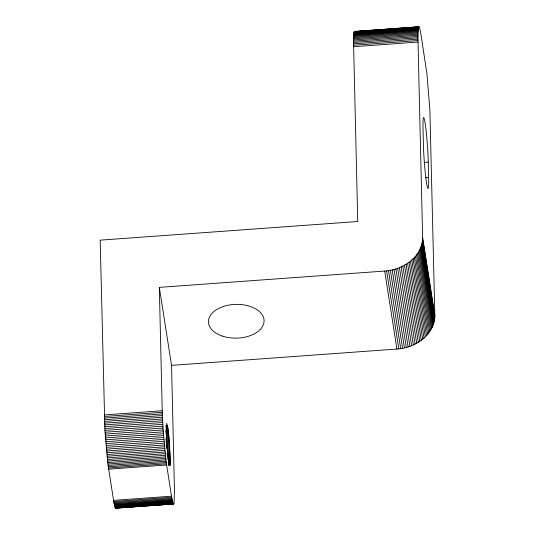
<?xml version="1.0" encoding="UTF-8"?>
<svg xmlns="http://www.w3.org/2000/svg" width="535" height="535" viewBox="0 0 535 535"><rect width="100%" height="100%" fill="white"/><g stroke="black" fill="none" stroke-linecap="round" stroke-linejoin="round"><path stroke-width="0.8" d="M170.257 461.21L168.993 437.65L167.709 427.03L166.686 423.312L166.164 430.133L166.9 445.414L168.405 460.227L169.796 465.878L170.257 461.21L168.605 461.33M171.541 365.365L396.916 349.047C414.866 348.118 434.861 334.95 434.835 315.409L429.886 110.096L426.957 73.937L420.978 34.621C417.915 15.742 417.701 36.962 418.036 42.064L422.617 237.413C422.643 256.96 402.654 270.121 384.705 271.058L159.33 287.369L171.541 365.365L174.463 490.227L174.062 503L173.654 504.03L115.453 508.183L113.895 502.526L108.11 465.417L104.927 430.374L100.165 240.155L357.741 221.51L353.588 43.816L353.862 33.531L354.31 31.558L354.946 31.893M115.921 507.896L115.58 508.25M173.654 504.03L172.838 502.793L171.849 498.332L166.245 462.548L163.115 429.933L162.259 412.291L159.33 287.369M354.424 31.438L418.938 26.75M354.31 31.558L419.065 26.817M354.805 31.639L356.457 31.518M359.754 31.277L363.887 30.983M367.184 30.742L371.317 30.442M374.614 30.207L378.747 29.906M382.05 29.666L386.176 29.365M389.48 29.131L393.606 28.83M396.081 28.649L401.036 28.295M403.51 28.114L408.466 27.753M410.94 27.573L415.896 27.218M354.203 31.766L418.597 27.104M354.11 32.073L418.497 27.412M354.016 32.468L418.41 27.807M353.936 32.956L418.33 28.295M353.862 33.531L418.25 28.87M353.795 34.2L418.189 29.539M353.735 34.949L418.129 30.288M353.688 35.785L418.082 31.124M353.648 36.701L418.042 32.04M353.615 37.704L418.009 33.043M353.588 38.781L417.982 34.12M353.575 39.931L417.969 35.27M353.575 41.155L417.969 36.494M353.575 42.452L417.969 37.791M353.588 43.816L417.982 39.155M353.615 45.241L418.009 40.58M353.642 46.726L418.036 42.064M424.148 162.386L428.274 162.092A27.82 1.772 85.9 0 0 425.131 123.217A27.82 1.772 85.9 0 0 423.024 128.554L423.386 143.975A27.82 1.772 85.9 0 0 426.529 182.85A27.82 1.772 85.9 0 0 428.635 177.513L428.274 162.092M425.338 177.754L428.635 177.513M104.265 414.939L162.219 410.746M104.305 416.484L162.259 412.291M104.358 418.076L162.312 413.883M104.412 419.721L162.366 415.528M104.479 421.406L162.433 417.213M104.552 423.138L162.506 418.945M104.633 424.904L162.587 420.711M104.726 426.703L162.68 422.503M104.82 428.528L162.774 424.329M165.77 425.572L167.422 425.452M104.927 430.374L162.881 426.181M165.863 426.054L167.515 425.934M165.957 426.576L167.615 426.455M166.057 427.144L167.709 427.03M105.041 432.247L162.994 428.047M166.151 427.759L167.809 427.639M166.251 428.408L167.91 428.288M166.352 429.103L168.01 428.983M105.161 434.126L163.115 429.933M166.452 429.832L168.11 429.712M165.73 430.655L168.211 430.474M165.83 431.451L168.311 431.27M105.288 436.018L163.242 431.825M165.93 432.287L168.411 432.106M166.031 433.143L168.512 432.962M105.422 437.918L163.376 433.724M166.124 434.032L168.612 433.852M166.224 434.948L168.712 434.768M105.555 439.817L163.509 435.624M166.325 435.885L168.806 435.711M166.418 436.848L168.899 436.667M105.703 441.716L163.656 437.523M166.512 437.824L168.993 437.65M165.776 438.881L169.087 438.64M105.85 443.602L163.804 439.409M165.87 439.89L169.18 439.65M165.957 440.914L169.267 440.673M106.004 445.481L163.957 441.288M166.037 441.943L169.354 441.709M106.164 447.34L164.118 443.147M166.947 442.926L169.434 442.746M167.027 443.97L169.515 443.789M106.331 449.173L164.285 444.98M166.278 445.073L169.588 444.832M166.352 446.116L169.662 445.876M106.498 450.985L164.452 446.792M166.418 447.16L169.729 446.919M166.485 448.196L169.796 447.955M106.666 452.764L164.619 448.571M167.375 449.166L169.862 448.985M106.839 454.509L164.793 450.316M167.435 450.182L169.916 450.002M167.488 451.186L169.969 451.005M107.02 456.221L164.974 452.021M167.535 452.175L170.023 451.995M167.582 453.145L170.063 452.964M107.201 457.88L165.154 453.687M166.793 454.155L170.103 453.914M167.656 455.024L170.143 454.844M107.381 459.498L165.335 455.305M167.689 455.927L170.177 455.746M107.562 461.063L165.516 456.87M167.716 456.803L170.204 456.622M167.736 457.652L170.224 457.472M107.742 462.574L165.696 458.381M167.756 458.468L170.237 458.288M167.769 459.251L170.25 459.07M107.923 464.026L165.877 459.832M168.605 459.939L170.257 459.819M168.605 460.655L170.264 460.535M108.11 465.417L166.064 461.223M168.599 461.959L170.25 461.845M108.291 466.741L166.245 462.548M168.585 462.554L170.237 462.434M168.565 463.103L170.224 462.982M108.471 467.998L166.425 463.805M168.545 463.611L170.197 463.491M168.518 464.072L170.17 463.952M168.485 464.48L170.143 464.36M108.652 469.182L166.606 464.989M168.451 464.848L170.103 464.728M168.405 465.162L170.063 465.042M113.54 500.379L171.494 496.186M113.721 501.496L171.675 497.296M113.895 502.526L171.849 498.332M114.069 503.482L172.023 499.289M114.243 504.351L172.196 500.158M114.41 505.14L172.364 500.947M114.57 505.842L172.524 501.649M114.731 506.464L172.685 502.265M114.885 506.986L172.838 502.793M115.038 507.427L172.992 503.228M115.179 507.768L173.133 503.575M119.231 507.655L121.712 507.474M126.681 507.113L129.169 506.933M134.131 506.571L136.619 506.398M140.758 506.097L144.069 505.856M148.208 505.555L151.519 505.314M155.658 505.013L158.969 504.779M163.108 504.478L166.425 504.237M170.565 503.937L173.875 503.696M115.319 508.023L173.273 503.83M115.453 508.183L173.768 503.91M422.617 237.413L434.835 315.409M422.61 238.931L434.821 316.927M422.503 240.449L434.714 318.445M422.309 241.967L434.52 319.963M422.015 243.485L434.233 321.481M421.633 244.99L433.852 322.986M421.165 246.488L433.377 324.484M420.604 247.966L432.815 325.962M419.955 249.43L432.166 327.427M419.219 250.868L431.431 328.864M418.397 252.286L430.608 330.276M417.494 253.67L429.705 331.667M416.511 255.021L428.722 333.017M415.448 256.339L427.659 334.335M414.304 257.616L426.522 335.612M413.094 258.853L425.312 336.849M411.816 260.043L424.028 338.04M410.465 261.187L422.677 339.183M409.054 262.277L421.266 340.273M407.576 263.32L419.794 341.317M406.045 264.303L418.263 342.3M404.467 265.226L416.678 343.223M402.835 266.096L415.046 344.092M401.156 266.898L413.368 344.894M399.438 267.634L411.649 345.63M397.679 268.309L409.89 346.305M395.887 268.918L408.105 346.907M394.074 269.453L406.286 347.442M392.229 269.914L404.44 347.91M390.369 270.309L402.581 348.305M388.49 270.63L400.702 348.626M386.598 270.884L398.816 348.873M384.705 271.058L396.916 349.047M222.319 336.054A27.82 16.879 -1.3 0 0 264.083 320.853A27.82 16.879 -1.3 0 0 222.399 306.809A27.82 16.879 -1.3 0 0 222.319 336.054"/></g></svg>
